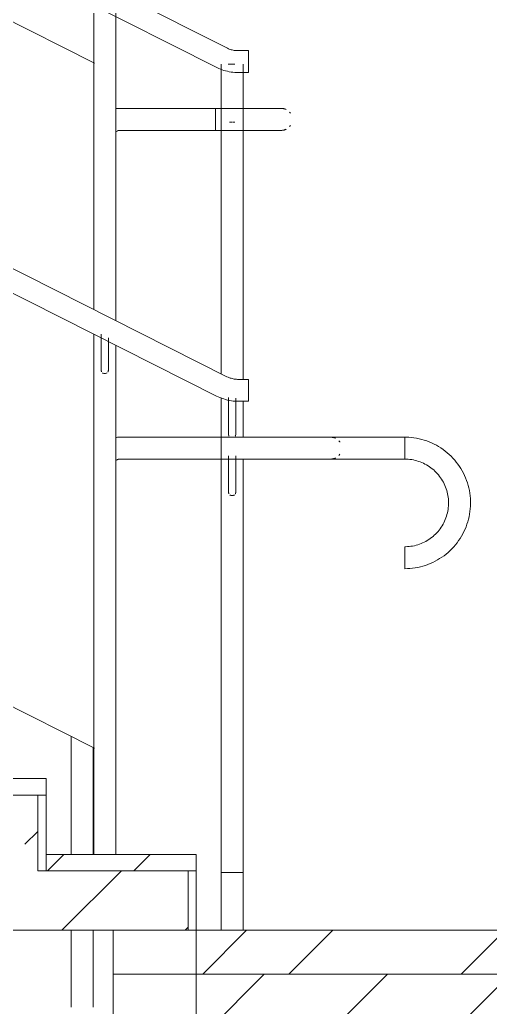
# Model space of a CAD drawing. Header units: millimetres. Extents: x -515342 to 330399, y -224905 to 507333.
# Drawn here: x 227713 to 228571, y 92956 to 94758 of the extents above; entities that cross this region are included whole.
import ezdxf

# ---------------------------------------------------------------- set-up
doc = ezdxf.new("R2010")
doc.units = ezdxf.units.MM
doc.layers.get('0').update_dxf_attribs({"lineweight": 0})
doc.layers.add('Лестницы', color=7, linetype='Continuous', lineweight=0)
doc.layers.add('Ограждение', color=7, linetype='Continuous', lineweight=0)
pattern_1 = [(45, (223568.56, 95610.5), (-224.506, 224.506), []), (45, (223793.07, 95610.5), (-224.506, 224.506), [396.875, -79.375, 3.353, -76.022])]
pattern_2 = [(45, (223568.56, 95610.5), (-235.732, 235.732), []), (45, (223725.7, 95610.5), (-235.732, 235.732), [])]

# ---------------------------------------------------------------- blocks, each defined once
blk = doc.blocks.new('Ограждение - АР_Ограждение_Балясина_D40_900 для 1500-10050431-О_АР_П_Разрез 3-3')
at = {"layer": 'Ограждение'}
for p, q in [((-2038.1, 5418.8), (-2038.1, 5203.5)), ((-1998.1, 5203.5), (-1998.1, 5398.6)), ((-2038.1, 5065), (-2038.1, 4924.6)), ((-1998.1, 4924.6), (-1998.1, 5065))]:
    blk.add_line(p, q, dxfattribs=at)
blk = doc.blocks.new('Ограждение - АР_Ограждение_Балясина_D40_900 для 1500-V125-О_АР_П_Разрез 3-3')
at = {"layer": 'Ограждение'}
for p, q in [((-1764.7, 6540), (-1764.7, 6080.6)), ((-1749.4, 6540), (-1745.1, 6540)), ((-1744.3, 6540), (-1740, 6540)), ((-1724.7, 6070.5), (-1724.7, 6540)), ((-1764.7, 6037), (-1764.7, 5965)), ((-1724.7, 5964.9), (-1724.7, 6030.5)), ((-1751.4, 5930.9), (-1751.4, 5895)), ((-1738, 5895), (-1738, 5930.9)), ((-1764.7, 5925), (-1764.7, 5065)), ((-1724.7, 5065), (-1724.7, 5925))]:
    blk.add_line(p, q, dxfattribs=at)
at = {"layer": 'Ограждение', "flags": 128}
for points in [[(-1751.4, 5895), (-1751.4, 5893.8), (-1751.4, 5892.6), (-1751.4, 5891.4), (-1751.4, 5890.2), (-1751.4, 5889), (-1751.4, 5887.9), (-1751.4, 5886.7), (-1751.4, 5885.6), (-1751.4, 5884.4), (-1751.4, 5883.3), (-1751.4, 5882.2), (-1751.4, 5881.1), (-1751.4, 5880.1), (-1751.4, 5879.1), (-1751.4, 5878.1), (-1751.4, 5877.1), (-1751.4, 5876.1), (-1751.4, 5875.2), (-1751.4, 5874.3), (-1751.4, 5873.5), (-1751.4, 5872.7), (-1751.4, 5871.9), (-1751.4, 5871.1), (-1751.4, 5870.4), (-1751.4, 5869.8), (-1751.4, 5869.1), (-1751.4, 5868.5), (-1751.4, 5868), (-1751.4, 5867.5), (-1751.4, 5867), (-1751.4, 5866.6), (-1751.4, 5866.3), (-1751.4, 5865.9), (-1751.4, 5865.7), (-1751.4, 5865.4), (-1751.4, 5865.3), (-1751.4, 5865.1), (-1751.4, 5865), (-1751.4, 5865)], [(-1738, 5865), (-1738, 5865), (-1738, 5865.1), (-1738, 5865.2), (-1738, 5865.4), (-1738, 5865.6), (-1738, 5865.9), (-1738, 5866.2), (-1738, 5866.5), (-1738, 5866.9), (-1738, 5867.4), (-1738, 5867.9), (-1738, 5868.4), (-1738, 5869), (-1738, 5869.6), (-1738, 5870.2), (-1738, 5870.9), (-1738, 5871.7), (-1738, 5872.4), (-1738, 5873.3), (-1738, 5874.1), (-1738, 5875), (-1738, 5875.9), (-1738, 5876.8), (-1738, 5877.8), (-1738, 5878.8), (-1738, 5879.8), (-1738, 5880.9), (-1738, 5881.9), (-1738, 5883), (-1738, 5884.1), (-1738, 5885.3), (-1738, 5886.4), (-1738, 5887.6), (-1738, 5888.7), (-1738, 5889.9), (-1738, 5891.1), (-1738, 5892.3), (-1738, 5893.5), (-1738, 5894.7), (-1738, 5895)]]:
    blk.add_lwpolyline(points, dxfattribs=at)
at = {"layer": 'Ограждение'}
for points, knots in [([(-1750.5, 5861.7), (-1750.7, 5862), (-1751, 5862.7), (-1751.3, 5863.7), (-1751.4, 5864.6), (-1751.4, 5865.3), (-1751.3, 5865.8), (-1751.3, 5866)], [0.3333333, 0.3333333, 0.3333333, 0.3333333, 0.3888889, 0.4444444, 0.4791667, 0.5138889, 0.5486111, 0.5486111, 0.5486111, 0.5486111]), ([(-1740.4, 5859.9), (-1740.5, 5859.8), (-1740.9, 5859.5), (-1741.6, 5859.1), (-1742.2, 5858.8), (-1742.4, 5858.7)], [0.7777778, 0.7777778, 0.7777778, 0.7777778, 0.7916667, 0.8611111, 0.8888889, 0.8888889, 0.8888889, 0.8888889]), ([(-1738.1, 5866.2), (-1738.1, 5865.9), (-1738, 5865.4), (-1738, 5864.7), (-1738.1, 5864), (-1738.3, 5863), (-1738.6, 5862.2), (-1738.9, 5861.7), (-1738.9, 5861.7)], [0.4444444, 0.4444444, 0.4444444, 0.4444444, 0.4791667, 0.5138889, 0.5486111, 0.5833333, 0.6527778, 0.6666667, 0.6666667, 0.6666667, 0.6666667])]:
    blk.add_open_spline(points, degree=3, knots=knots, dxfattribs=at)
for points in [[(-1747, 5858.7), (-1747.7, 5859), (-1748.4, 5859.4), (-1749, 5859.9)], [(-1744.7, 5858.3), (-1745.4, 5858.3), (-1746.1, 5858.4), (-1746.7, 5858.6)], [(-1742.7, 5858.6), (-1743.3, 5858.4), (-1744, 5858.3), (-1744.7, 5858.3)]]:
    blk.add_open_spline(points, degree=3, dxfattribs=at)
blk = doc.blocks.new('Ограждение - Ограждение-10039876-О_АР_П_Разрез 3-3')
for name in ['Ограждение - АР_Ограждение_Балясина_D40_900 для 1500-V125-О_АР_П_Разрез 3-3', 'Ограждение - АР_Ограждение_Балясина_D40_900 для 1500-10050431-О_АР_П_Разрез 3-3']:
    blk.add_blockref(name, (0, 0))
blk = doc.blocks.new('Тип верхнего поручня - Верхний поручень_Внутренний_-10039879-О_АР_П_Разрез 3-3')
at = {"layer": 'Ограждение'}
for p, q in [((-1886.6, 6565), (-1950.8, 6565)), ((-1774.8, 6565), (-1886.6, 6565)), ((-1744.7, 6565), (-1774.8, 6565)), ((-1774.8, 6545), (-1774.8, 6565)), ((-1699.9, 6565), (-1744.7, 6565)), ((-1699.9, 6565), (-1698.5, 6565)), ((-1774.8, 6525), (-1774.8, 6545)), ((-1956.9, 6522.4), (-1953.1, 6524.4)), ((-1950.8, 6525), (-1886.6, 6525)), ((-1886.6, 6525), (-1774.8, 6525)), ((-1774.8, 6525), (-1744.7, 6525)), ((-1744.7, 6525), (-1699.9, 6525))]:
    blk.add_line(p, q, dxfattribs=at)
at = {"layer": 'Ограждение', "flags": 128}
for points in [[(-1950.8, 6565), (-1952.6, 6565), (-1954.4, 6564.9), (-1956.2, 6564.7)], [(-1654.9, 6565), (-1655, 6565), (-1655.1, 6565), (-1655.2, 6565), (-1655.5, 6565), (-1655.8, 6565), (-1656.2, 6565), (-1656.7, 6565), (-1657.2, 6565), (-1657.8, 6565), (-1658.5, 6565), (-1659.2, 6565), (-1660, 6565), (-1660.9, 6565), (-1661.8, 6565), (-1662.8, 6565), (-1663.8, 6565), (-1664.9, 6565), (-1666.1, 6565), (-1667.3, 6565), (-1668.6, 6565), (-1669.9, 6565), (-1671.3, 6565), (-1672.7, 6565), (-1674.1, 6565), (-1675.6, 6565), (-1677.1, 6565), (-1678.7, 6565), (-1680.3, 6565), (-1682, 6565), (-1683.6, 6565), (-1685.3, 6565), (-1687, 6565), (-1688.8, 6565), (-1690.5, 6565), (-1692.3, 6565), (-1694.1, 6565), (-1695.8, 6565), (-1697.6, 6565), (-1699.4, 6565), (-1699.9, 6565)], [(-1698.1, 6565), (-1696.3, 6565), (-1694.5, 6565), (-1692.8, 6565), (-1691, 6565), (-1689.2, 6565), (-1687.5, 6565), (-1685.8, 6565), (-1684.1, 6565), (-1682.4, 6565), (-1680.8, 6565), (-1679.1, 6565), (-1677.6, 6565), (-1676, 6565), (-1674.5, 6565), (-1673.1, 6565), (-1671.6, 6565), (-1670.3, 6565), (-1668.9, 6565), (-1667.6, 6565), (-1666.4, 6565), (-1665.2, 6565), (-1664.1, 6565), (-1663.1, 6565), (-1662.1, 6565), (-1661.1, 6565), (-1660.2, 6565), (-1659.4, 6565), (-1658.7, 6565), (-1658, 6565), (-1657.4, 6565), (-1656.8, 6565), (-1656.3, 6565), (-1655.9, 6565), (-1655.6, 6565), (-1655.3, 6565), (-1655.1, 6565), (-1655, 6565), (-1654.9, 6565), (-1654.9, 6565)], [(-1654.9, 6565), (-1654.1, 6565), (-1653.3, 6564.9), (-1652.5, 6564.9), (-1651.7, 6564.7), (-1651, 6564.6), (-1650.2, 6564.4), (-1649.4, 6564.2), (-1648.6, 6564), (-1647.9, 6563.7), (-1647.1, 6563.4), (-1646.4, 6563.1)], [(-1640, 6558.3), (-1639.5, 6557.7), (-1639, 6557.1), (-1638.5, 6556.5)], [(-1953.1, 6524.4), (-1952.9, 6524.5), (-1952.8, 6524.6), (-1952.6, 6524.7), (-1952.4, 6524.7), (-1952.2, 6524.8), (-1952, 6524.9), (-1951.8, 6524.9), (-1951.6, 6524.9), (-1951.4, 6525), (-1951.2, 6525), (-1951, 6525), (-1950.8, 6525), (-1950.8, 6525)], [(-1699.9, 6525), (-1698.1, 6525), (-1696.3, 6525), (-1694.5, 6525), (-1692.8, 6525), (-1691, 6525), (-1689.2, 6525), (-1687.5, 6525), (-1685.8, 6525), (-1684.1, 6525), (-1682.4, 6525), (-1680.8, 6525), (-1679.1, 6525), (-1677.6, 6525), (-1676, 6525), (-1674.5, 6525), (-1673.1, 6525), (-1671.6, 6525), (-1670.3, 6525), (-1668.9, 6525), (-1667.6, 6525), (-1666.4, 6525), (-1665.2, 6525), (-1664.1, 6525), (-1663.1, 6525), (-1662.1, 6525), (-1661.1, 6525), (-1660.2, 6525), (-1659.4, 6525), (-1658.7, 6525), (-1658, 6525), (-1657.4, 6525), (-1656.8, 6525), (-1656.3, 6525), (-1655.9, 6525), (-1655.6, 6525), (-1655.3, 6525), (-1655.1, 6525), (-1655, 6525), (-1654.9, 6525), (-1654.9, 6525)], [(-1654.9, 6525), (-1655, 6525), (-1655.1, 6525), (-1655.2, 6525), (-1655.5, 6525), (-1655.8, 6525), (-1656.2, 6525), (-1656.7, 6525), (-1657.2, 6525), (-1657.8, 6525), (-1658.5, 6525), (-1659.2, 6525), (-1660, 6525), (-1660.9, 6525), (-1661.8, 6525), (-1662.8, 6525), (-1663.8, 6525), (-1664.9, 6525), (-1666.1, 6525), (-1667.3, 6525), (-1668.6, 6525), (-1669.9, 6525), (-1671.3, 6525), (-1672.7, 6525), (-1674.1, 6525), (-1675.6, 6525), (-1677.1, 6525), (-1678.7, 6525), (-1680.3, 6525), (-1682, 6525), (-1683.6, 6525), (-1685.3, 6525), (-1687, 6525), (-1688.8, 6525), (-1690.5, 6525), (-1692.3, 6525), (-1694.1, 6525), (-1695.8, 6525), (-1697.6, 6525)], [(-1646.2, 6527), (-1646.9, 6526.7), (-1647.7, 6526.4), (-1648.4, 6526.1), (-1649.2, 6525.8), (-1650, 6525.6), (-1650.7, 6525.4), (-1651.5, 6525.3), (-1652.3, 6525.2), (-1653.1, 6525.1), (-1653.9, 6525), (-1654.7, 6525), (-1654.9, 6525)], [(-1638.4, 6533.7), (-1638.9, 6533.1), (-1639.4, 6532.4), (-1639.9, 6531.8)]]:
    blk.add_lwpolyline(points, dxfattribs=at)
blk = doc.blocks.new('Тип перил - Перила_Внутренний_-10039890-О_АР_П_Разрез 3-3')
at = {"layer": 'Ограждение'}
for p, q in [((-1886.6, 5965), (-1949.6, 5965)), ((-1764.7, 5965), (-1886.6, 5965)), ((-1744.7, 5965), (-1764.7, 5965)), ((-1764.7, 5945), (-1764.7, 5965)), ((-1614.9, 5965), (-1744.7, 5965)), ((-1764.7, 5925), (-1764.7, 5945)), ((-1956.8, 5922.5), (-1954.2, 5923.9)), ((-1949.6, 5925), (-1886.6, 5925)), ((-1886.6, 5925), (-1764.7, 5925)), ((-1764.7, 5925), (-1744.7, 5925)), ((-1744.7, 5925), (-1614.9, 5925))]:
    blk.add_line(p, q, dxfattribs=at)
at = {"layer": 'Ограждение', "flags": 128}
for points in [[(-1949.6, 5965), (-1951.6, 5965), (-1953.6, 5964.8), (-1955.6, 5964.6), (-1956.8, 5964.5)], [(-1614.9, 5965), (-1612.9, 5965), (-1610.9, 5965), (-1608.9, 5965), (-1607, 5965), (-1605, 5965), (-1603, 5965), (-1601.1, 5965), (-1599.2, 5965), (-1597.3, 5965), (-1595.5, 5965), (-1593.6, 5965), (-1591.8, 5965), (-1590.1, 5965), (-1588.4, 5965), (-1586.7, 5965), (-1585.1, 5965), (-1583.5, 5965), (-1582, 5965), (-1580.5, 5965), (-1579.1, 5965), (-1577.7, 5965), (-1576.4, 5965), (-1575.1, 5965), (-1574, 5965), (-1572.9, 5965), (-1571.8, 5965), (-1570.8, 5965), (-1569.9, 5965), (-1569.1, 5965), (-1568.3, 5965), (-1567.6, 5965), (-1567, 5965), (-1566.5, 5965), (-1566, 5965), (-1565.7, 5965), (-1565.4, 5965), (-1565.1, 5965), (-1565, 5965), (-1564.9, 5965), (-1564.9, 5965)], [(-1564.9, 5965), (-1565, 5965), (-1565.1, 5965), (-1565.3, 5965), (-1565.6, 5965), (-1565.9, 5965), (-1566.4, 5965), (-1566.9, 5965), (-1567.5, 5965), (-1568.1, 5965), (-1568.9, 5965), (-1569.7, 5965), (-1570.6, 5965), (-1571.5, 5965), (-1572.6, 5965), (-1573.7, 5965), (-1574.8, 5965), (-1576, 5965), (-1577.3, 5965), (-1578.7, 5965), (-1580.1, 5965), (-1581.6, 5965), (-1583.1, 5965), (-1584.6, 5965), (-1586.2, 5965), (-1587.9, 5965), (-1589.6, 5965), (-1591.4, 5965), (-1593.1, 5965), (-1595, 5965), (-1596.8, 5965), (-1598.7, 5965), (-1600.6, 5965), (-1602.5, 5965), (-1604.5, 5965), (-1606.4, 5965), (-1608.4, 5965), (-1610.4, 5965), (-1612.4, 5965), (-1614.4, 5965), (-1614.9, 5965)], [(-1564.9, 5965), (-1564.1, 5965), (-1563.3, 5964.9), (-1562.5, 5964.9), (-1561.7, 5964.7), (-1561, 5964.6), (-1560.2, 5964.4), (-1559.4, 5964.2), (-1558.6, 5964), (-1557.9, 5963.7), (-1557.1, 5963.4), (-1556.4, 5963.1)], [(-1550, 5958.3), (-1549.5, 5957.7), (-1549, 5957.1), (-1548.5, 5956.5), (-1548.1, 5955.8)], [(-1548.4, 5933.7), (-1548.9, 5933.1), (-1549.4, 5932.4), (-1549.9, 5931.8)], [(-1954.2, 5923.9), (-1953.8, 5924), (-1953.5, 5924.2), (-1953.1, 5924.4), (-1952.7, 5924.5), (-1952.4, 5924.6), (-1952, 5924.7), (-1951.6, 5924.8), (-1951.2, 5924.9), (-1950.8, 5924.9), (-1950.4, 5925), (-1950, 5925), (-1949.6, 5925), (-1949.6, 5925)], [(-1614.9, 5925), (-1612.9, 5925), (-1610.9, 5925), (-1608.9, 5925), (-1607, 5925), (-1605, 5925), (-1603, 5925), (-1601.1, 5925), (-1599.2, 5925), (-1597.3, 5925), (-1595.5, 5925), (-1593.6, 5925), (-1591.8, 5925), (-1590.1, 5925), (-1588.4, 5925), (-1586.7, 5925), (-1585.1, 5925), (-1583.5, 5925), (-1582, 5925), (-1580.5, 5925), (-1579.1, 5925), (-1577.7, 5925), (-1576.4, 5925), (-1575.1, 5925), (-1574, 5925), (-1572.9, 5925), (-1571.8, 5925), (-1570.8, 5925), (-1569.9, 5925), (-1569.1, 5925), (-1568.3, 5925), (-1567.6, 5925), (-1567, 5925), (-1566.5, 5925), (-1566, 5925), (-1565.7, 5925), (-1565.4, 5925), (-1565.1, 5925), (-1565, 5925), (-1564.9, 5925), (-1564.9, 5925)], [(-1578.7, 5925), (-1580.1, 5925), (-1581.6, 5925), (-1583.1, 5925), (-1584.6, 5925), (-1586.2, 5925), (-1587.9, 5925), (-1589.6, 5925), (-1591.4, 5925), (-1593.1, 5925), (-1595, 5925), (-1596.8, 5925), (-1598.7, 5925), (-1600.6, 5925), (-1602.5, 5925), (-1604.5, 5925), (-1606.4, 5925), (-1608.4, 5925), (-1610.4, 5925), (-1612.4, 5925), (-1614.4, 5925)], [(-1564.9, 5925), (-1565, 5925), (-1565.1, 5925), (-1565.3, 5925), (-1565.6, 5925), (-1565.9, 5925), (-1566.4, 5925), (-1566.9, 5925), (-1567.5, 5925), (-1568.1, 5925), (-1568.9, 5925), (-1569.7, 5925), (-1570.6, 5925), (-1571.5, 5925), (-1572.6, 5925), (-1573.7, 5925), (-1574.8, 5925), (-1576, 5925), (-1577.3, 5925), (-1578.7, 5925)], [(-1556.2, 5927), (-1556.9, 5926.7), (-1557.7, 5926.4), (-1558.4, 5926.1), (-1559.2, 5925.8), (-1560, 5925.6), (-1560.7, 5925.4), (-1561.5, 5925.3), (-1562.3, 5925.2), (-1563.1, 5925.1), (-1563.9, 5925), (-1564.7, 5925), (-1564.9, 5925)]]:
    blk.add_lwpolyline(points, dxfattribs=at)
blk = doc.blocks.new('Ограждение - АР_Ограждение_Ограничение_Дуга D40_расстояние между поручнями 200-V129-О_АР_П_Разрез 3-3')
at = {"layer": 'Ограждение'}
for p, q in [((-1430, 5925), (-1430, 5965)), ((-1430, 5725), (-1430, 5765))]:
    blk.add_line(p, q, dxfattribs=at)
at = {"layer": 'Ограждение', "flags": 128}
for points in [[(-1430, 5725), (-1425.2, 5725.1), (-1420.4, 5725.4), (-1415.6, 5725.9), (-1410.9, 5726.5), (-1406.2, 5727.4), (-1401.5, 5728.4), (-1396.8, 5729.7), (-1392.3, 5731.1), (-1387.7, 5732.7), (-1383.3, 5734.5), (-1378.9, 5736.4), (-1374.6, 5738.6), (-1370.4, 5740.9), (-1366.3, 5743.3), (-1362.2, 5746), (-1358.3, 5748.7), (-1354.5, 5751.7), (-1350.9, 5754.8), (-1347.3, 5758), (-1343.9, 5761.4), (-1340.6, 5764.9), (-1337.5, 5768.5), (-1334.5, 5772.3), (-1331.7, 5776.2), (-1329, 5780.2), (-1326.5, 5784.3), (-1324.2, 5788.4), (-1322, 5792.7), (-1320, 5797.1), (-1318.2, 5801.5), (-1316.5, 5806), (-1315, 5810.6), (-1313.8, 5815.2), (-1312.7, 5819.9), (-1311.7, 5824.6), (-1311, 5829.3), (-1310.5, 5834.1), (-1310.2, 5838.9), (-1310, 5843.7), (-1310.1, 5848.5), (-1310.3, 5853.3), (-1310.7, 5858.1), (-1311.3, 5862.8), (-1312.1, 5867.6), (-1313.1, 5872.3), (-1314.3, 5876.9), (-1315.7, 5881.5), (-1317.2, 5886.1), (-1319, 5890.5), (-1320.9, 5894.9), (-1323, 5899.3), (-1325.2, 5903.5), (-1327.6, 5907.6), (-1330.2, 5911.7), (-1333, 5915.6), (-1335.9, 5919.4), (-1338.9, 5923.1), (-1342.1, 5926.7), (-1345.5, 5930.2), (-1348.9, 5933.5), (-1352.5, 5936.7), (-1356.3, 5939.7), (-1360.1, 5942.6), (-1364.1, 5945.3), (-1368.1, 5947.8), (-1372.3, 5950.2), (-1376.6, 5952.4), (-1380.9, 5954.5), (-1385.3, 5956.4), (-1389.8, 5958.1), (-1394.4, 5959.6), (-1399, 5960.9), (-1403.6, 5962.1), (-1408.3, 5963), (-1413.1, 5963.8), (-1417.8, 5964.4), (-1422.6, 5964.8), (-1427.4, 5965), (-1430, 5965)], [(-1430, 5925), (-1426.8, 5924.9), (-1423.6, 5924.7), (-1420.4, 5924.4), (-1417.3, 5924), (-1414.1, 5923.4), (-1411, 5922.7), (-1407.9, 5921.9), (-1404.8, 5920.9), (-1401.8, 5919.9), (-1398.8, 5918.7), (-1395.9, 5917.4), (-1393.1, 5916), (-1390.2, 5914.4), (-1387.5, 5912.8), (-1384.8, 5911), (-1382.2, 5909.2), (-1379.7, 5907.2), (-1377.2, 5905.1), (-1374.9, 5903), (-1372.6, 5900.7), (-1370.4, 5898.4), (-1368.3, 5896), (-1366.4, 5893.5), (-1364.5, 5890.9), (-1362.7, 5888.2), (-1361, 5885.5), (-1359.4, 5882.7), (-1358, 5879.9), (-1356.7, 5876.9), (-1355.4, 5874), (-1354.3, 5871), (-1353.4, 5867.9), (-1352.5, 5864.9), (-1351.8, 5861.7), (-1351.2, 5858.6), (-1350.7, 5855.4), (-1350.3, 5852.3), (-1350.1, 5849.1), (-1350, 5845.9), (-1350, 5842.7), (-1350.2, 5839.5), (-1350.5, 5836.3), (-1350.9, 5833.1), (-1351.4, 5830), (-1352.1, 5826.8), (-1352.9, 5823.7), (-1353.8, 5820.7), (-1354.8, 5817.6), (-1356, 5814.6), (-1357.3, 5811.7), (-1358.6, 5808.8), (-1360.1, 5806), (-1361.8, 5803.2), (-1363.5, 5800.5), (-1365.3, 5797.9), (-1367.3, 5795.4), (-1369.3, 5792.9), (-1371.4, 5790.5), (-1373.6, 5788.2), (-1376, 5786), (-1378.4, 5783.9), (-1380.9, 5781.9), (-1383.4, 5780), (-1386.1, 5778.2), (-1388.8, 5776.4), (-1391.5, 5774.9), (-1394.4, 5773.4), (-1397.3, 5772), (-1400.2, 5770.8), (-1403.2, 5769.6), (-1406.2, 5768.6), (-1409.3, 5767.7), (-1412.4, 5767), (-1415.6, 5766.3), (-1418.7, 5765.8), (-1421.9, 5765.4), (-1425.1, 5765.2), (-1428.3, 5765), (-1430, 5765)]]:
    blk.add_lwpolyline(points, dxfattribs=at)
blk = doc.blocks.new('Тип перил - АР_Ограждение_Ограничение_Дуга D40_расстояние между поручнями 200-V130-О_АР_П_Разрез 3-3')
at = {"layer": 'Ограждение'}
for p, q in [((-1430, 5925), (-1430, 5965)), ((-1430, 5725), (-1430, 5765))]:
    blk.add_line(p, q, dxfattribs=at)
at = {"layer": 'Ограждение', "flags": 128}
for points in [[(-1430, 5725), (-1425.2, 5725.1), (-1420.4, 5725.4), (-1415.6, 5725.9), (-1410.9, 5726.5), (-1406.2, 5727.4), (-1401.5, 5728.4), (-1396.8, 5729.7), (-1392.3, 5731.1), (-1387.7, 5732.7), (-1383.3, 5734.5), (-1378.9, 5736.4), (-1374.6, 5738.6), (-1370.4, 5740.9), (-1366.3, 5743.3), (-1362.2, 5746), (-1358.3, 5748.7), (-1354.5, 5751.7), (-1350.9, 5754.8), (-1347.3, 5758), (-1343.9, 5761.4), (-1340.6, 5764.9), (-1337.5, 5768.5), (-1334.5, 5772.3), (-1331.7, 5776.2), (-1329, 5780.2), (-1326.5, 5784.3), (-1324.2, 5788.4), (-1322, 5792.7), (-1320, 5797.1), (-1318.2, 5801.5), (-1316.5, 5806), (-1315, 5810.6), (-1313.8, 5815.2), (-1312.7, 5819.9), (-1311.7, 5824.6), (-1311, 5829.3), (-1310.5, 5834.1), (-1310.2, 5838.9), (-1310, 5843.7), (-1310.1, 5848.5), (-1310.3, 5853.3), (-1310.7, 5858.1), (-1311.3, 5862.8), (-1312.1, 5867.6), (-1313.1, 5872.3), (-1314.3, 5876.9), (-1315.7, 5881.5), (-1317.2, 5886.1), (-1319, 5890.5), (-1320.9, 5894.9), (-1323, 5899.3), (-1325.2, 5903.5), (-1327.6, 5907.6), (-1330.2, 5911.7), (-1333, 5915.6), (-1335.9, 5919.4), (-1338.9, 5923.1), (-1342.1, 5926.7), (-1345.5, 5930.2), (-1348.9, 5933.5), (-1352.5, 5936.7), (-1356.3, 5939.7), (-1360.1, 5942.6), (-1364.1, 5945.3), (-1368.1, 5947.8), (-1372.3, 5950.2), (-1376.6, 5952.4), (-1380.9, 5954.5), (-1385.3, 5956.4), (-1389.8, 5958.1), (-1394.4, 5959.6), (-1399, 5960.9), (-1403.6, 5962.1), (-1408.3, 5963), (-1413.1, 5963.8), (-1417.8, 5964.4), (-1422.6, 5964.8), (-1427.4, 5965), (-1430, 5965)], [(-1430, 5925), (-1426.8, 5924.9), (-1423.6, 5924.7), (-1420.4, 5924.4), (-1417.3, 5924), (-1414.1, 5923.4), (-1411, 5922.7), (-1407.9, 5921.9), (-1404.8, 5920.9), (-1401.8, 5919.9), (-1398.8, 5918.7), (-1395.9, 5917.4), (-1393.1, 5916), (-1390.2, 5914.4), (-1387.5, 5912.8), (-1384.8, 5911), (-1382.2, 5909.2), (-1379.7, 5907.2), (-1377.2, 5905.1), (-1374.9, 5903), (-1372.6, 5900.7), (-1370.4, 5898.4), (-1368.3, 5896), (-1366.4, 5893.5), (-1364.5, 5890.9), (-1362.7, 5888.2), (-1361, 5885.5), (-1359.4, 5882.7), (-1358, 5879.9), (-1356.7, 5876.9), (-1355.4, 5874), (-1354.3, 5871), (-1353.4, 5867.9), (-1352.5, 5864.9), (-1351.8, 5861.7), (-1351.2, 5858.6), (-1350.7, 5855.4), (-1350.3, 5852.3), (-1350.1, 5849.1), (-1350, 5845.9), (-1350, 5842.7), (-1350.2, 5839.5), (-1350.5, 5836.3), (-1350.9, 5833.1), (-1351.4, 5830), (-1352.1, 5826.8), (-1352.9, 5823.7), (-1353.8, 5820.7), (-1354.8, 5817.6), (-1356, 5814.6), (-1357.3, 5811.7), (-1358.6, 5808.8), (-1360.1, 5806), (-1361.8, 5803.2), (-1363.5, 5800.5), (-1365.3, 5797.9), (-1367.3, 5795.4), (-1369.3, 5792.9), (-1371.4, 5790.5), (-1373.6, 5788.2), (-1376, 5786), (-1378.4, 5783.9), (-1380.9, 5781.9), (-1383.4, 5780), (-1386.1, 5778.2), (-1388.8, 5776.4), (-1391.5, 5774.9), (-1394.4, 5773.4), (-1397.3, 5772), (-1400.2, 5770.8), (-1403.2, 5769.6), (-1406.2, 5768.6), (-1409.3, 5767.7), (-1412.4, 5767), (-1415.6, 5766.3), (-1418.7, 5765.8), (-1421.9, 5765.4), (-1425.1, 5765.2), (-1428.3, 5765), (-1430, 5765)]]:
    blk.add_lwpolyline(points, dxfattribs=at)
blk = doc.blocks.new('Тип перил - Перила_Внутренний_-10040572-О_АР_П_Разрез 3-3')
at = {"layer": 'Ограждение'}
for p, q in [((-1430, 5965), (-1614.9, 5965)), ((-1430, 5965), (-1430, 5945)), ((-1430, 5945), (-1430, 5925)), ((-1614.9, 5925), (-1430, 5925))]:
    blk.add_line(p, q, dxfattribs=at)
at = {"layer": 'Ограждение', "flags": 128}
for points in [[(-1949.6, 5965), (-1951.6, 5965), (-1953.6, 5964.8), (-1955.6, 5964.6), (-1956.8, 5964.5)], [(-1954.2, 5923.9), (-1953.8, 5924), (-1953.5, 5924.2), (-1953.1, 5924.4), (-1952.7, 5924.5), (-1952.4, 5924.6), (-1952, 5924.7), (-1951.6, 5924.8), (-1951.2, 5924.9), (-1950.8, 5924.9), (-1950.4, 5925), (-1950, 5925), (-1949.6, 5925)]]:
    blk.add_lwpolyline(points, dxfattribs=at)
blk = doc.blocks.new('Ограждение - Для шага 900-V138-О_АР_П_Разрез 3-3')
at = {"layer": 'Ограждение'}
for p, q in [((-2857.9, 7083), (-1995.8, 6647.4)), ((-1995.8, 5397.4), (-2857.9, 5833))]:
    blk.add_line(p, q, dxfattribs=at)
blk = doc.blocks.new('Ограждение - АР_Ограждение_Балясина_D40_900 для 1500-10050453-О_АР_П_Разрез 3-3')
at = {"layer": 'Ограждение'}
for p, q in [((-1996.8, 6197.9), (-1996.8, 6762.8)), ((-1976.8, 6762.8), (-1982, 6762.8)), ((-1975.2, 6762.8), (-1976.8, 6762.8)), ((-1956.8, 6762.8), (-1956.8, 6177.7)), ((-1996.8, 5203.5), (-1996.8, 6153.1)), ((-1983.5, 6117.8), (-1983.5, 6152.9)), ((-1970.2, 6146.2), (-1970.2, 6117.8)), ((-1956.8, 6132.9), (-1956.8, 5203.5))]:
    blk.add_line(p, q, dxfattribs=at)
at = {"layer": 'Ограждение', "flags": 128}
for points in [[(-1983.5, 6087.8), (-1983.5, 6087.8), (-1983.5, 6087.9), (-1983.5, 6088), (-1983.5, 6088.2), (-1983.5, 6088.4), (-1983.5, 6088.7), (-1983.5, 6089), (-1983.5, 6089.3), (-1983.5, 6089.7), (-1983.5, 6090.2), (-1983.5, 6090.6), (-1983.5, 6091.2), (-1983.5, 6091.8), (-1983.5, 6092.4), (-1983.5, 6093), (-1983.5, 6093.7), (-1983.5, 6094.5), (-1983.5, 6095.2), (-1983.5, 6096), (-1983.5, 6096.9), (-1983.5, 6097.8), (-1983.5, 6098.7), (-1983.5, 6099.6), (-1983.5, 6100.6), (-1983.5, 6101.6), (-1983.5, 6102.6), (-1983.5, 6103.7), (-1983.5, 6104.7), (-1983.5, 6105.8), (-1983.5, 6106.9), (-1983.5, 6108), (-1983.5, 6109.2), (-1983.5, 6110.3), (-1983.5, 6111.5), (-1983.5, 6112.7), (-1983.5, 6113.9), (-1983.5, 6115.1), (-1983.5, 6116.3), (-1983.5, 6117.5), (-1983.5, 6117.8)], [(-1970.2, 6117.8), (-1970.2, 6116.6), (-1970.2, 6115.4), (-1970.2, 6114.2), (-1970.2, 6113), (-1970.2, 6111.8), (-1970.2, 6110.7), (-1970.2, 6109.5), (-1970.2, 6108.4), (-1970.2, 6107.2), (-1970.2, 6106.1), (-1970.2, 6105), (-1970.2, 6103.9), (-1970.2, 6102.9), (-1970.2, 6101.9), (-1970.2, 6100.9), (-1970.2, 6099.9), (-1970.2, 6098.9), (-1970.2, 6098), (-1970.2, 6097.1), (-1970.2, 6096.3), (-1970.2, 6095.5), (-1970.2, 6094.7), (-1970.2, 6093.9), (-1970.2, 6093.2), (-1970.2, 6092.5), (-1970.2, 6091.9), (-1970.2, 6091.3), (-1970.2, 6090.8), (-1970.2, 6090.3), (-1970.2, 6089.8), (-1970.2, 6089.4), (-1970.2, 6089.1), (-1970.2, 6088.7), (-1970.2, 6088.5), (-1970.2, 6088.2), (-1970.2, 6088), (-1970.2, 6087.9), (-1970.2, 6087.8), (-1970.2, 6087.8)]]:
    blk.add_lwpolyline(points, dxfattribs=at)
at = {"layer": 'Ограждение'}
for points, knots in [([(-1983.4, 6089), (-1983.5, 6088.7), (-1983.5, 6088.2), (-1983.5, 6087.5), (-1983.4, 6086.8), (-1983.2, 6085.8), (-1982.9, 6085), (-1982.7, 6084.5), (-1982.6, 6084.4)], [0.4444444, 0.4444444, 0.4444444, 0.4444444, 0.4791667, 0.5138889, 0.5486111, 0.5833333, 0.6527778, 0.6666667, 0.6666667, 0.6666667, 0.6666667]), ([(-1981.1, 6082.7), (-1981.1, 6082.6), (-1980.6, 6082.3), (-1979.3, 6081.4), (-1977.9, 6081.1), (-1976.8, 6081.1)], [0.7777778, 0.7777778, 0.7777778, 0.7777778, 0.7916667, 0.8611111, 1, 1, 1, 1]), ([(-1971.1, 6084.4), (-1970.9, 6084.8), (-1970.6, 6085.5), (-1970.3, 6086.5), (-1970.2, 6087.3), (-1970.2, 6088.1), (-1970.2, 6088.6), (-1970.3, 6088.8)], [0.3333333, 0.3333333, 0.3333333, 0.3333333, 0.3888889, 0.4444444, 0.4791667, 0.5138889, 0.5486111, 0.5486111, 0.5486111, 0.5486111])]:
    blk.add_open_spline(points, degree=3, knots=knots, dxfattribs=at)
blk.add_open_spline([(-1976.8, 6081.1), (-1976, 6081.1), (-1974.5, 6081.4), (-1973.1, 6082.2), (-1972.6, 6082.7)], degree=3, dxfattribs=at)
blk = doc.blocks.new('Ограждение - АР_Ограждение_Балясина_D40_900 для 1500-V140-О_АР_П_Разрез 3-3')
at = {"layer": 'Ограждение'}
for p, q in [((-1764.7, 6080.6), (-1764.7, 6645.5)), ((-1744.7, 6645.5), (-1751.7, 6645.5)), ((-1739.5, 6645.5), (-1744.7, 6645.5)), ((-1724.7, 6645.5), (-1724.7, 6070.5)), ((-1751.4, 6000.5), (-1751.4, 6037.6)), ((-1764.7, 5965), (-1764.7, 6037)), ((-1738, 6035.9), (-1738, 6000.5)), ((-1724.7, 6030.5), (-1724.7, 5964.9)), ((-1764.7, 5170.5), (-1764.7, 5925)), ((-1724.7, 5925), (-1724.7, 5170.5)), ((-1762, 5170.5), (-1764.7, 5170.5)), ((-1758.8, 5170.5), (-1762, 5170.5)), ((-1754.7, 5170.5), (-1758.8, 5170.5)), ((-1749.9, 5170.5), (-1754.3, 5170.5)), ((-1745, 5170.5), (-1749.5, 5170.5)), ((-1739.9, 5170.5), (-1744.4, 5170.5)), ((-1735.1, 5170.5), (-1739.5, 5170.5)), ((-1730.5, 5170.5), (-1734.7, 5170.5)), ((-1727.4, 5170.5), (-1730.5, 5170.5)), ((-1725.4, 5170.5), (-1727.4, 5170.5)), ((-1724.7, 5170.5), (-1725.4, 5170.5))]:
    blk.add_line(p, q, dxfattribs=at)
at = {"layer": 'Ограждение', "flags": 128}
for points in [[(-1751.4, 5970.5), (-1751.4, 5970.5), (-1751.4, 5970.6), (-1751.4, 5970.7), (-1751.4, 5970.8), (-1751.4, 5971.1), (-1751.4, 5971.3), (-1751.4, 5971.6), (-1751.4, 5972), (-1751.4, 5972.4), (-1751.4, 5972.8), (-1751.4, 5973.3), (-1751.4, 5973.9), (-1751.4, 5974.4), (-1751.4, 5975), (-1751.4, 5975.7), (-1751.4, 5976.4), (-1751.4, 5977.1), (-1751.4, 5977.9), (-1751.4, 5978.7), (-1751.4, 5979.6), (-1751.4, 5980.4), (-1751.4, 5981.4), (-1751.4, 5982.3), (-1751.4, 5983.3), (-1751.4, 5984.3), (-1751.4, 5985.3), (-1751.4, 5986.3), (-1751.4, 5987.4), (-1751.4, 5988.5), (-1751.4, 5989.6), (-1751.4, 5990.7), (-1751.4, 5991.9), (-1751.4, 5993), (-1751.4, 5994.2), (-1751.4, 5995.4), (-1751.4, 5996.6), (-1751.4, 5997.7), (-1751.4, 5998.9), (-1751.4, 6000.1), (-1751.4, 6000.5)], [(-1738, 6000.5), (-1738, 5999.3), (-1738, 5998.1), (-1738, 5996.9), (-1738, 5995.7), (-1738, 5994.5), (-1738, 5993.3), (-1738, 5992.2), (-1738, 5991), (-1738, 5989.9), (-1738, 5988.8), (-1738, 5987.7), (-1738, 5986.6), (-1738, 5985.6), (-1738, 5984.5), (-1738, 5983.5), (-1738, 5982.5), (-1738, 5981.6), (-1738, 5980.7), (-1738, 5979.8), (-1738, 5978.9), (-1738, 5978.1), (-1738, 5977.3), (-1738, 5976.6), (-1738, 5975.9), (-1738, 5975.2), (-1738, 5974.6), (-1738, 5974), (-1738, 5973.5), (-1738, 5973), (-1738, 5972.5), (-1738, 5972.1), (-1738, 5971.7), (-1738, 5971.4), (-1738, 5971.1), (-1738, 5970.9), (-1738, 5970.7), (-1738, 5970.6), (-1738, 5970.5), (-1738, 5970.5)]]:
    blk.add_lwpolyline(points, dxfattribs=at)
at = {"layer": 'Ограждение'}
for points in [[(-1751.3, 5971.6), (-1751.3, 5971.4), (-1751.4, 5970.9), (-1751.4, 5970.2), (-1751.3, 5969.7), (-1751.3, 5969.4)], [(-1738.1, 5969.3), (-1738.1, 5969.5), (-1738, 5970), (-1738, 5970.8), (-1738.1, 5971.3), (-1738.1, 5971.5)]]:
    blk.add_open_spline(points, degree=3, dxfattribs=at)
for points, knots in [([(-1751.1, 5968.7), (-1751, 5968.3), (-1750.8, 5967.7), (-1750.5, 5967.2), (-1750.5, 5967.1)], [0.58333333, 0.58333333, 0.58333333, 0.58333333, 0.65277778, 0.66666667, 0.66666667, 0.66666667, 0.66666667]), ([(-1738.9, 5967.1), (-1738.7, 5967.5), (-1738.5, 5968), (-1738.3, 5968.5), (-1738.3, 5968.7)], [0.33333333, 0.33333333, 0.33333333, 0.33333333, 0.38888889, 0.41487238, 0.41487238, 0.41487238, 0.41487238])]:
    blk.add_open_spline(points, degree=3, knots=knots, dxfattribs=at)
blk = doc.blocks.new('Ограждение - Ограждение-10041264-О_АР_П_Разрез 3-3')
for name in ['Ограждение - Для шага 900-V138-О_АР_П_Разрез 3-3', 'Ограждение - АР_Ограждение_Балясина_D40_900 для 1500-10050453-О_АР_П_Разрез 3-3', 'Ограждение - АР_Ограждение_Балясина_D40_900 для 1500-V140-О_АР_П_Разрез 3-3']:
    blk.add_blockref(name, (0, 0))
blk = doc.blocks.new('Тип верхнего поручня - Верхний поручень_Внутренний_-10041267-О_АР_П_Разрез 3-3')
at = {"layer": 'Ограждение'}
for p, q in [((-1754.3, 6675.3), (-4814.4, 8221.8)), ((-4832.5, 8186.1), (-1772.3, 6639.6)), ((-1714.6, 6670.5), (-1734, 6670.5)), ((-1714.6, 6670.5), (-1714.6, 6650.5)), ((-1714.6, 6650.5), (-1714.6, 6630.5)), ((-1734, 6630.5), (-1714.6, 6630.5))]:
    blk.add_line(p, q, dxfattribs=at)
at = {"layer": 'Ограждение', "flags": 128}
for points in [[(-1734, 6670.5), (-1735.8, 6670.5), (-1737.6, 6670.6), (-1739.4, 6670.8), (-1741.1, 6671), (-1742.9, 6671.4), (-1744.7, 6671.8), (-1746.4, 6672.2), (-1748.1, 6672.8), (-1749.8, 6673.4), (-1751.5, 6674), (-1753.1, 6674.8), (-1754.3, 6675.3)], [(-1772.3, 6639.6), (-1769.2, 6638.1), (-1766.1, 6636.8), (-1762.9, 6635.6), (-1759.7, 6634.5), (-1756.5, 6633.5), (-1753.2, 6632.7), (-1749.8, 6632), (-1746.5, 6631.4), (-1743.1, 6631), (-1739.7, 6630.7), (-1736.3, 6630.5), (-1734, 6630.5)]]:
    blk.add_lwpolyline(points, dxfattribs=at)
blk = doc.blocks.new('Тип перил - Перила_Внутренний_-10041277-О_АР_П_Разрез 3-3')
at = {"layer": 'Ограждение'}
for p, q in [((-1755.3, 6075.8), (-4813.4, 7621.3)), ((-4831.4, 7585.6), (-1773.4, 6040.1)), ((-1714.6, 6070.5), (-1732.8, 6070.5)), ((-1714.6, 6070.5), (-1714.6, 6050.5)), ((-1714.6, 6050.5), (-1714.6, 6030.5)), ((-1732.8, 6030.5), (-1714.6, 6030.5))]:
    blk.add_line(p, q, dxfattribs=at)
at = {"layer": 'Ограждение', "flags": 128}
for points in [[(-1732.8, 6070.5), (-1734.8, 6070.5), (-1736.8, 6070.6), (-1738.8, 6070.8), (-1740.7, 6071.1), (-1742.7, 6071.5), (-1744.7, 6071.9), (-1746.6, 6072.4), (-1748.5, 6073), (-1750.4, 6073.7), (-1752.2, 6074.4), (-1754.1, 6075.2), (-1755.3, 6075.8)], [(-1773.4, 6040.1), (-1770.1, 6038.6), (-1766.8, 6037.2), (-1763.5, 6035.9), (-1760.1, 6034.7), (-1756.6, 6033.7), (-1753.1, 6032.8), (-1749.6, 6032.1), (-1746, 6031.4), (-1742.5, 6031), (-1738.9, 6030.7), (-1735.3, 6030.5), (-1732.8, 6030.5)]]:
    blk.add_lwpolyline(points, dxfattribs=at)

msp = doc.modelspace()

# ---------------------------------------------------------------- hatches: boundary and pattern name
at = {"layer": 'Лестницы'}
h = msp.add_hatch(dxfattribs=at)
h.set_pattern_fill('FP_1', color=256, style=0, pattern_type=2)
h.set_pattern_definition(pattern_1)
h.paths.add_polyline_path([(227693.9752, 93096.3929), (228019.7438, 93096.3929), (228019.7438, 93204.8651), (227745.7438, 93204.8651), (227745.7438, 93343.3373), (227471.7438, 93343.3373), (227471.7438, 93481.8095), (227197.7438, 93481.8095), (227197.7438, 93620.2818), (226923.7438, 93620.2818), (226923.7438, 93758.754), (226649.7438, 93758.754), (226649.7438, 93897.2262), (226375.7438, 93897.2262), (226375.7438, 94035.6984), (226101.7438, 94035.6984), (226101.7438, 94174.1707), (225827.7438, 94174.1707), (225827.7438, 94312.6429), (225553.7438, 94312.6429), (225553.7438, 94451.1151), (225279.7438, 94451.1151), (225279.7438, 94589.5873), (225005.7438, 94589.5873), (225005.7438, 94410.3158), (227605.6506, 93096.3929)])
h = msp.add_hatch(dxfattribs=at)
h.set_pattern_fill('FP_9', color=256, style=0, pattern_type=2)
h.set_pattern_definition(pattern_2)
h.paths.add_polyline_path([(227486.7438, 93343.3373), (227760.7438, 93343.3373), (227760.7438, 93373.3373), (227486.7438, 93373.3373), (227486.7438, 93369.7083)])
h = msp.add_hatch(dxfattribs=at)
h.set_pattern_fill('FP_9', color=256, style=0, pattern_type=2)
h.set_pattern_definition(pattern_2)
h.paths.add_polyline_path([(228013.254, 93204.8651), (228034.7438, 93204.8651), (228034.7438, 93234.8651), (227760.7438, 93234.8651), (227760.7438, 93204.8651), (227906.8277, 93204.8651)])
h = msp.add_hatch(dxfattribs=at)
h.set_pattern_fill('FP_9', color=256, style=0, pattern_type=2)
h.set_pattern_definition(pattern_2)
h.paths.add_polyline_path([(229609.6479, 93016.3929), (229649.7438, 93016.3929), (229649.7438, 93096.3929), (228034.7438, 93096.3929), (228034.7438, 93016.3929), (229503.2216, 93016.3929)])
h = msp.add_hatch(dxfattribs=at)
h.set_pattern_fill('FP_1', color=256, style=0, pattern_type=2)
h.set_pattern_definition(pattern_1)
h.paths.add_polyline_path([(229503.2216, 92816.3929), (229649.7438, 92816.3929), (229649.7438, 93016.3929), (228034.7438, 93016.3929), (228034.7438, 92816.3929), (229396.7954, 92816.3929)])

# ---------------------------------------------------------------- linework, layer by layer
for p, q in [((227760.7438, 93373.3373), (227486.7438, 93373.3373)), ((227760.7438, 93343.3373), (227760.7438, 93373.3373)), ((227745.7438, 93343.3373), (227471.7438, 93343.3373)), ((227486.7438, 93343.3373), (227760.7438, 93343.3373)), ((227745.7438, 93204.8651), (227745.7438, 93343.3373)), ((227760.7438, 93343.3373), (227745.7438, 93343.3373)), ((227745.7438, 93343.3373), (227745.7438, 93204.8651)), ((227760.7438, 93204.8651), (227760.7438, 93343.3373)), ((228034.7438, 93234.8651), (227760.7438, 93234.8651)), ((227760.7438, 93234.8651), (227760.7438, 93204.8651)), ((228034.7438, 93204.8651), (228034.7438, 93234.8651)), ((228019.7438, 93204.8651), (227745.7438, 93204.8651)), ((227745.7438, 93204.8651), (227760.7438, 93204.8651)), ((227760.7438, 93204.8651), (228034.7438, 93204.8651)), ((228019.7438, 93096.3929), (228019.7438, 93204.8651)), ((228034.7438, 93204.8651), (228019.7438, 93204.8651)), ((228019.7438, 93204.8651), (228019.7438, 93096.3929)), ((228034.7438, 93096.3929), (228034.7438, 93204.8651)), ((227605.6506, 93096.3929), (228019.7438, 93096.3929)), ((227882.9002, 93016.3929), (227882.9002, 93096.3929)), ((228019.7438, 93096.3929), (228034.7438, 93096.3929)), ((229649.7438, 93096.3929), (228034.7438, 93096.3929)), ((228034.7438, 93096.3929), (228034.7438, 93016.3929)), ((227882.9002, 93016.3929), (228034.7438, 93016.3929)), ((227882.9002, 92816.3929), (227882.9002, 93016.3929)), ((228034.7438, 93016.3929), (227882.9002, 93016.3929)), ((229649.7438, 93016.3929), (228034.7438, 93016.3929)), ((228034.7438, 93016.3929), (228034.7438, 92816.3929)), ((228034.7438, 93016.3929), (229649.7438, 93016.3929))]:
    msp.add_line(p, q, dxfattribs=at)

# ---------------------------------------------------------------- block references
at = {"layer": 'Ограждение'}
for name in ['Тип верхнего поручня - Верхний поручень_Внутренний_-10041267-О_АР_П_Разрез 3-3', 'Ограждение - Ограждение-10041264-О_АР_П_Разрез 3-3', 'Тип перил - Перила_Внутренний_-10041277-О_АР_П_Разрез 3-3', 'Тип верхнего поручня - Верхний поручень_Внутренний_-10039879-О_АР_П_Разрез 3-3', 'Ограждение - Ограждение-10039876-О_АР_П_Разрез 3-3', 'Тип перил - Перила_Внутренний_-10040572-О_АР_П_Разрез 3-3', 'Тип перил - Перила_Внутренний_-10039890-О_АР_П_Разрез 3-3', 'Ограждение - АР_Ограждение_Ограничение_Дуга D40_расстояние между поручнями 200-V129-О_АР_П_Разрез 3-3', 'Тип перил - АР_Ограждение_Ограничение_Дуга D40_расстояние между поручнями 200-V130-О_АР_П_Разрез 3-3']:
    msp.add_blockref(name, (229844.7438, 88031.3929), dxfattribs=at)

doc.saveas('drawing.dxf')
